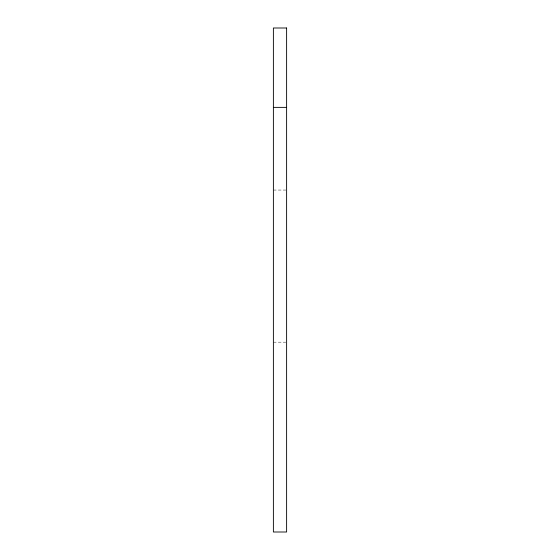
<?xml version="1.0" encoding="UTF-8"?>
<svg xmlns="http://www.w3.org/2000/svg" width="560" height="560" viewBox="0 0 560 560"><rect width="100%" height="100%" fill="white"/><g stroke="black" fill="none" stroke-linecap="round" stroke-linejoin="round"><path stroke-width="0.42" stroke-dasharray="2.8 2.1" d="M273.385 190.05L285.789 190.05M273.385 342.174L285.789 342.174"/><path stroke-width="0.84" d="M273.385 107.373L286.615 107.373M286.615 28L273.385 28L273.385 532L286.615 532L286.615 28"/></g></svg>
